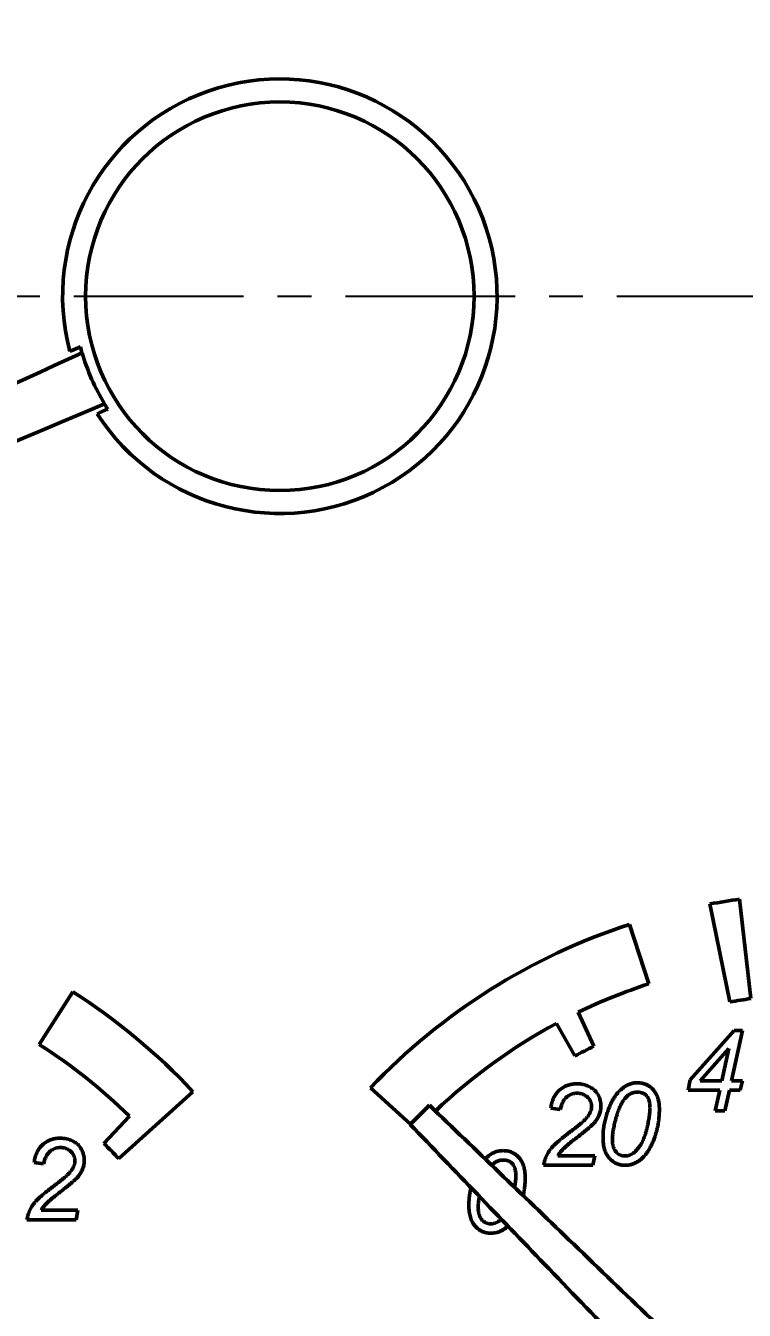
# Model space of a CAD drawing. Extents: x -188 to 653, y 38 to 632.
# Drawn here: x -94.92 to -68.45, y 440.62 to 487.92 of the extents above; entities that cross this region are included whole.
import ezdxf

# ---------------------------------------------------------------- set-up
doc = ezdxf.new("R2010")
doc.units = 0
doc.header["$LTSCALE"] = 5
doc.linetypes.add('CENTER', pattern=[2, 1.25, -0.25, 0.25, -0.25])
doc.layers.get('Defpoints').update_dxf_attribs({"linetype": 'CONTINUOUS'})
for name, color, linetype in [('1轮廓实线层', 7, 'CONTINUOUS'), ('2细线层', 3, 'CONTINUOUS'), ('3中心线层', 1, 'CENTER')]:
    doc.layers.add(name, color=color, linetype=linetype)
doc.styles.add('PC_TEXTSTYLE', font='SIMKAI.TTF', dxfattribs={"width": 0.8})
doc.dimstyles.new('TH_GBDIM', dxfattribs={"dimtxt": 3.5, "dimasz": 2.5, "dimexe": 2, "dimexo": 0, "dimgap": 1.5, "dimtad": 1, "dimdec": 1, "dimzin": 0, "dimdsep": 46, "dimtxsty": 'PC_TEXTSTYLE', "dimcen": 2.5, "dimadec": 0, "dimazin": 0, "dimtfac": 0.714286, "dimtdec": 4, "dimtmove": 0, "dimatfit": 3, "dimfxl": 0, "dimtolj": 1, "dimtzin": 0, "dimarcsym": 0})

# ---------------------------------------------------------------- blocks, each defined once
blk = doc.blocks.new('*D8')
at = {"layer": '2细线层', "color": 0, "lineweight": -2}
for p, q in [((-69.415, 589.409), (-157.27, 589.409)), ((-156.77, 586.909), (-156.77, 480.461)), ((-156.574, 477.961), (-157.27, 477.961))]:
    blk.add_line(p, q, dxfattribs=at)
at = {"layer": '2细线层', "color": 0, "lineweight": 50}
for points in [[(-157.186, 586.909), (-156.353, 586.909), (-156.77, 589.409)], [(-157.186, 480.461), (-156.353, 480.461), (-156.77, 477.961)]]:
    blk.add_solid(points, dxfattribs=at)
at = {"layer": 'Defpoints', "color": 0, "lineweight": 50}
for p in [(-69.415, 589.409), (-156.77, 477.961), (-156.574, 477.961)]:
    blk.add_point(p, dxfattribs=at)
at = {"layer": '2细线层', "color": 0, "insert": (-160.02, 521.217), "char_height": 3.5, "attachment_point": 5, "rotation": 90}
blk.add_mtext('\\A1;2X80', dxfattribs=at)
blk = doc.blocks.new('*D13')
at = {"layer": '2细线层', "color": 0, "lineweight": -2}
for p, q in [((-156.574, 477.961), (-157.255, 477.961)), ((-156.755, 475.461), (-156.755, 403.009)), ((-51.415, 400.509), (-157.255, 400.509))]:
    blk.add_line(p, q, dxfattribs=at)
at = {"layer": '2细线层', "color": 0, "lineweight": 50}
for points in [[(-157.172, 475.461), (-156.339, 475.461), (-156.755, 477.961)], [(-157.172, 403.009), (-156.339, 403.009), (-156.755, 400.509)]]:
    blk.add_solid(points, dxfattribs=at)
at = {"layer": 'Defpoints', "color": 0, "lineweight": 50}
for p in [(-156.574, 477.961), (-156.755, 400.509), (-51.415, 400.509)]:
    blk.add_point(p, dxfattribs=at)
at = {"layer": '2细线层', "color": 0, "insert": (-160.005, 434.963), "char_height": 3.5, "attachment_point": 5, "rotation": 90}
blk.add_mtext('\\A1;109', dxfattribs=at)
blk = doc.blocks.new('*D15')
at = {"layer": '2细线层', "color": 0, "lineweight": -2}
for p, q in [((-154.415, 473.474), (-154.415, 388.119)), ((251.218, 470.851), (251.218, 388.119)), ((-151.915, 388.619), (248.718, 388.619))]:
    blk.add_line(p, q, dxfattribs=at)
at = {"layer": '2细线层', "color": 0, "lineweight": 50}
for points in [[(-151.915, 389.036), (-151.915, 388.203), (-154.415, 388.619)], [(248.718, 389.036), (248.718, 388.203), (251.218, 388.619)]]:
    blk.add_solid(points, dxfattribs=at)
at = {"layer": 'Defpoints', "color": 0, "lineweight": 50}
for p in [(-154.415, 473.474), (251.218, 470.851), (251.218, 388.619)]:
    blk.add_point(p, dxfattribs=at)
at = {"layer": '2细线层', "color": 0, "insert": (48.17, 391.869), "char_height": 3.5, "attachment_point": 5}
blk.add_mtext('\\A1;404', dxfattribs=at)

msp = doc.modelspace()

# ---------------------------------------------------------------- linework, layer by layer
at = {"layer": '1轮廓实线层', "lineweight": 50}
for p, q in [((-69.719, 455.583), (-68.986, 451.975)), ((-68.212, 452.099), (-68.629, 455.756)), ((-71.973, 452.643), (-72.686, 454.83)), ((-93.183, 452.347), (-94.421, 450.408)), ((-73.996, 450.343), (-74.569, 451.599)), ((-75.373, 451.188), (-74.694, 449.987)), ((-68.832, 450.923), (-70.448, 449.114)), ((-68.527, 450.923), (-68.929, 449.077)), ((-68.832, 450.923), (-68.527, 450.923)), ((-69.024, 450.262), (-70.082, 449.077)), ((-69.282, 449.077), (-69.024, 450.262)), ((-70.525, 448.731), (-70.448, 449.114)), ((-70.448, 449.114), (-70.525, 448.731)), ((-70.082, 449.077), (-69.282, 449.077)), ((-68.929, 449.077), (-68.525, 449.077)), ((-68.525, 449.077), (-68.601, 448.731)), ((-91.496, 446.207), (-88.761, 448.67)), ((-82.222, 448.818), (-80.751, 447.47)), ((-70.525, 448.731), (-69.357, 448.731)), ((-69.525, 447.962), (-69.357, 448.731)), ((-69.004, 448.731), (-69.172, 447.962)), ((-68.601, 448.731), (-69.004, 448.731)), ((-80.758, 447.464), (-80.05, 448.171)), ((-75.235, 448.017), (-75.582, 448.069)), ((-69.172, 447.962), (-69.525, 447.962)), ((-91.103, 447.775), (-92.044, 446.766)), ((-94.265, 446.014), (-94.611, 446.066)), ((-75.326, 446.308), (-73.966, 446.308)), ((-73.966, 446.308), (-74.039, 445.962)), ((-74.039, 445.962), (-75.851, 445.962)), ((-94.356, 444.305), (-92.996, 444.305)), ((-92.996, 444.305), (-93.068, 443.959)), ((-93.068, 443.959), (-94.88, 443.959))]:
    msp.add_line(p, q, dxfattribs=at)
msp.add_circle((-85.561, 477.961), 7.154, dxfattribs=at)
for centre, radius, start, end in [((-85.561, 477.961), 8, 212.7328, 194.7542), ((-85.561, 477.961), 7.577, 194.2477, 195.9745), ((-85.561, 477.961), 7.577, 211.5125, 213.2393), ((-65.561, 432.962), 23, 97.6654, 100.416), ((-65.561, 432.962), 23, 108.0453, 136.4162), ((-105.561, 432.962), 23, 43.0748, 57.4405), ((-65.561, 432.961), 20.7, 108.0443, 115.7941), ((-65.561, 432.961), 19.32, 97.8865, 100.2084), ((-65.561, 432.961), 20.7, 118.2946, 133.5738), ((-105.561, 432.962), 20.7, 45.6947, 57.4405), ((-65.561, 432.961), 19.32, 115.8865, 118.2084), ((-105.561, 432.962), 19.32, 43.2796, 45.6015)]:
    msp.add_arc(centre, radius, start, end, dxfattribs=at)
msp.add_ellipse((-85.601, 477.944), major_axis=(6.892, 3.031), ratio=0.999983, start_param=3.004607, end_param=3.278578, dxfattribs=at)
for points, knots in [([(-92.842, 475.882), (-98.355, 473.349), (-108.2, 468.826), (-118.045, 464.303), (-122.377, 462.313)], [0, 0, 0, 0, 0.56, 1, 1, 1, 1]), ([(-93.297, 475.924), (-93.28, 475.932), (-93.149, 475.989), (-93.018, 476.047), (-92.905, 476.097)], [0, 0, 0, 0, 0.133567, 1, 1, 1, 1]), ([(-92.014, 474), (-97.606, 471.648), (-107.593, 467.447), (-117.58, 463.246), (-121.974, 461.398)], [0, 0, 0, 0, 0.56, 1, 1, 1, 1]), ([(-91.898, 473.808), (-91.953, 473.784), (-92.067, 473.734), (-92.198, 473.677), (-92.273, 473.643), (-92.291, 473.636)], [0, 0, 0, 0, 0.422374, 0.866433, 1, 1, 1, 1]), ([(-75.582, 448.069), (-75.576, 448.102), (-75.566, 448.168), (-75.544, 448.264), (-75.514, 448.354), (-75.478, 448.439), (-75.436, 448.519), (-75.387, 448.593), (-75.331, 448.661), (-75.27, 448.723), (-75.203, 448.779), (-75.132, 448.828), (-75.057, 448.87), (-74.978, 448.904), (-74.895, 448.929), (-74.808, 448.948), (-74.717, 448.96), (-74.655, 448.961), (-74.624, 448.962)], [0, 0, 0, 0, 0.0708343, 0.138824, 0.2040573, 0.2677872, 0.32956, 0.3908111, 0.4514136, 0.5119974, 0.5722234, 0.6317488, 0.6911302, 0.7503819, 0.8101002, 0.8713612, 0.9346567, 1, 1, 1, 1]), ([(-74.624, 448.962), (-74.581, 448.96), (-74.499, 448.958), (-74.378, 448.937), (-74.263, 448.903), (-74.155, 448.856), (-74.057, 448.797), (-73.97, 448.727), (-73.897, 448.645), (-73.839, 448.552), (-73.792, 448.455), (-73.76, 448.354), (-73.739, 448.252), (-73.737, 448.183), (-73.735, 448.149)], [0, 0, 0, 0, 0.093775, 0.184242, 0.272146, 0.359805, 0.44523, 0.526996, 0.607543, 0.688567, 0.768957, 0.846801, 0.923587, 1, 1, 1, 1]), ([(-73.659, 446.989), (-73.658, 447.052), (-73.655, 447.179), (-73.633, 447.37), (-73.597, 447.563), (-73.556, 447.723), (-73.518, 447.849), (-73.487, 447.939), (-73.458, 448.025), (-73.426, 448.105), (-73.394, 448.181), (-73.361, 448.251), (-73.327, 448.317), (-73.282, 448.397), (-73.224, 448.487), (-73.153, 448.586), (-73.08, 448.671), (-73.005, 448.744), (-72.931, 448.806), (-72.857, 448.859), (-72.783, 448.903), (-72.71, 448.939), (-72.635, 448.967), (-72.556, 448.986), (-72.473, 448.998), (-72.417, 448.999), (-72.388, 449)], [0, 0, 0, 0, 0.072796, 0.146675, 0.221819, 0.298833, 0.336966, 0.37348, 0.408245, 0.441522, 0.472876, 0.502941, 0.53124, 0.558022, 0.608376, 0.654982, 0.698039, 0.737723, 0.774948, 0.809874, 0.842508, 0.873595, 0.904058, 0.934975, 0.966948, 1, 1, 1, 1]), ([(-72.388, 449), (-72.36, 448.999), (-72.305, 448.997), (-72.223, 448.986), (-72.146, 448.966), (-72.071, 448.939), (-72.001, 448.902), (-71.934, 448.859), (-71.871, 448.806), (-71.811, 448.747), (-71.757, 448.68), (-71.71, 448.606), (-71.67, 448.524), (-71.638, 448.435), (-71.613, 448.34), (-71.595, 448.237), (-71.584, 448.128), (-71.583, 448.053), (-71.582, 448.014)], [0, 0, 0, 0, 0.058745, 0.115879, 0.171275, 0.226309, 0.281041, 0.336488, 0.393368, 0.452042, 0.51193, 0.572968, 0.635943, 0.701574, 0.770088, 0.842433, 0.919078, 1, 1, 1, 1]), ([(-74.612, 448.615), (-74.63, 448.615), (-74.666, 448.614), (-74.719, 448.607), (-74.77, 448.597), (-74.82, 448.581), (-74.867, 448.56), (-74.913, 448.536), (-74.958, 448.507), (-75, 448.473), (-75.04, 448.435), (-75.077, 448.391), (-75.111, 448.342), (-75.142, 448.288), (-75.17, 448.227), (-75.195, 448.162), (-75.217, 448.092), (-75.229, 448.042), (-75.235, 448.017)], [0, 0, 0, 0, 0.0580017, 0.1138414, 0.1691668, 0.2239435, 0.2787091, 0.3333969, 0.3895624, 0.4466445, 0.5047439, 0.5657307, 0.6284352, 0.6951742, 0.7646868, 0.8384748, 0.9172204, 1, 1, 1, 1]), ([(-74.082, 448.134), (-74.082, 448.151), (-74.083, 448.183), (-74.09, 448.231), (-74.102, 448.277), (-74.119, 448.321), (-74.141, 448.363), (-74.168, 448.402), (-74.199, 448.44), (-74.235, 448.476), (-74.274, 448.509), (-74.316, 448.537), (-74.36, 448.561), (-74.406, 448.582), (-74.454, 448.596), (-74.505, 448.607), (-74.558, 448.614), (-74.594, 448.615), (-74.612, 448.615)], [0, 0, 0, 0, 0.0618457, 0.1220406, 0.1812422, 0.240141, 0.2987695, 0.3585244, 0.4200619, 0.4839833, 0.548703, 0.6115951, 0.6743019, 0.7367185, 0.7998582, 0.8645736, 0.9313817, 1, 1, 1, 1]), ([(-72.386, 448.654), (-72.41, 448.653), (-72.459, 448.652), (-72.531, 448.637), (-72.6, 448.615), (-72.667, 448.583), (-72.733, 448.54), (-72.795, 448.484), (-72.857, 448.415), (-72.894, 448.363), (-72.914, 448.335)], [0, 0, 0, 0, 0.113865, 0.2268, 0.338478, 0.453092, 0.572233, 0.701614, 0.843457, 1, 1, 1, 1]), ([(-71.928, 448.075), (-71.929, 448.1), (-71.929, 448.148), (-71.935, 448.217), (-71.946, 448.28), (-71.958, 448.339), (-71.977, 448.391), (-71.998, 448.439), (-72.024, 448.481), (-72.054, 448.518), (-72.086, 448.551), (-72.122, 448.578), (-72.159, 448.602), (-72.2, 448.621), (-72.243, 448.635), (-72.288, 448.647), (-72.336, 448.652), (-72.369, 448.653), (-72.386, 448.654)], [0, 0, 0, 0, 0.088053, 0.170664, 0.246787, 0.31797, 0.38383, 0.445961, 0.504754, 0.56075, 0.614899, 0.66844, 0.72086, 0.773997, 0.827634, 0.882833, 0.940531, 1, 1, 1, 1]), ([(-69.242, 437.757), (-71.133, 439.579), (-74.735, 443.05), (-78.338, 446.521), (-80.05, 448.171)], [0.0037489, 0.0037489, 0.0037489, 0.0037489, 0.5265628, 1, 1, 1, 1]), ([(-74.13, 447.914), (-74.122, 447.931), (-74.107, 447.965), (-74.093, 448.019), (-74.083, 448.076), (-74.082, 448.115), (-74.082, 448.134)], [0, 0, 0, 0, 0.24526, 0.491995, 0.743436, 1, 1, 1, 1]), ([(-73.735, 448.149), (-73.736, 448.124), (-73.738, 448.074), (-73.747, 447.999), (-73.765, 447.925), (-73.787, 447.851), (-73.818, 447.778), (-73.854, 447.706), (-73.898, 447.635), (-73.931, 447.589), (-73.948, 447.566)], [0, 0, 0, 0, 0.119031, 0.238895, 0.358879, 0.479511, 0.604039, 0.732078, 0.863557, 1, 1, 1, 1]), ([(-72.914, 448.335), (-72.928, 448.314), (-72.957, 448.269), (-72.997, 448.195), (-73.036, 448.115), (-73.073, 448.026), (-73.109, 447.93), (-73.143, 447.826), (-73.177, 447.715), (-73.197, 447.637), (-73.207, 447.597)], [0, 0, 0, 0, 0.097178, 0.201004, 0.313872, 0.434053, 0.562776, 0.699272, 0.845597, 1, 1, 1, 1]), ([(-72.446, 446.492), (-72.425, 446.515), (-72.381, 446.561), (-72.323, 446.638), (-72.268, 446.722), (-72.218, 446.814), (-72.172, 446.913), (-72.129, 447.02), (-72.091, 447.134), (-72.058, 447.254), (-72.028, 447.375), (-72.001, 447.492), (-71.979, 447.603), (-71.961, 447.709), (-71.946, 447.808), (-71.936, 447.902), (-71.929, 447.991), (-71.929, 448.048), (-71.928, 448.075)], [0, 0, 0, 0, 0.054883, 0.111449, 0.170256, 0.232038, 0.296168, 0.364001, 0.434967, 0.50926, 0.583691, 0.654449, 0.72123, 0.784426, 0.843445, 0.899342, 0.951495, 1, 1, 1, 1]), ([(-71.582, 448.014), (-71.583, 447.973), (-71.583, 447.891), (-71.592, 447.768), (-71.603, 447.645), (-71.621, 447.523), (-71.644, 447.401), (-71.672, 447.279), (-71.704, 447.158), (-71.729, 447.077), (-71.742, 447.037)], [0, 0, 0, 0, 0.123994, 0.24761, 0.371568, 0.496174, 0.621067, 0.746351, 0.872797, 1, 1, 1, 1]), ([(-70.354, 436.646), (-72.174, 438.539), (-75.642, 442.144), (-79.11, 445.75), (-80.758, 447.464)], [0.0021273, 0.0021273, 0.0021273, 0.0021273, 0.5257919, 1, 1, 1, 1]), ([(-74.759, 447.278), (-74.736, 447.296), (-74.69, 447.33), (-74.626, 447.382), (-74.566, 447.428), (-74.513, 447.472), (-74.465, 447.511), (-74.424, 447.547), (-74.387, 447.579), (-74.366, 447.6), (-74.356, 447.609)], [0, 0, 0, 0, 0.17071, 0.328805, 0.473784, 0.604575, 0.722989, 0.829042, 0.920272, 1, 1, 1, 1]), ([(-73.948, 447.566), (-73.954, 447.559), (-73.967, 447.543), (-73.99, 447.518), (-74.016, 447.491), (-74.046, 447.461), (-74.081, 447.429), (-74.119, 447.394), (-74.161, 447.357), (-74.207, 447.317), (-74.257, 447.275), (-74.311, 447.23), (-74.369, 447.182), (-74.431, 447.132), (-74.496, 447.08), (-74.567, 447.025), (-74.64, 446.967), (-74.691, 446.928), (-74.717, 446.908)], [0, 0, 0, 0, 0.028628, 0.061383, 0.098297, 0.140656, 0.186818, 0.237606, 0.293065, 0.353601, 0.417996, 0.487479, 0.561215, 0.639668, 0.723216, 0.810657, 0.903196, 1, 1, 1, 1]), ([(-74.356, 447.609), (-74.331, 447.635), (-74.284, 447.683), (-74.222, 447.761), (-74.169, 447.836), (-74.142, 447.888), (-74.13, 447.914)], [0, 0, 0, 0, 0.2778285, 0.5369757, 0.7762979, 1, 1, 1, 1]), ([(-73.207, 447.597), (-73.216, 447.563), (-73.232, 447.497), (-73.253, 447.4), (-73.271, 447.308), (-73.287, 447.221), (-73.298, 447.138), (-73.307, 447.061), (-73.312, 446.99), (-73.313, 446.944), (-73.313, 446.921)], [0, 0, 0, 0, 0.1532287, 0.2986395, 0.4352543, 0.5641812, 0.6853726, 0.7981979, 0.9027038, 1, 1, 1, 1]), ([(-75.851, 445.962), (-75.841, 446.004), (-75.822, 446.087), (-75.783, 446.203), (-75.741, 446.309), (-75.692, 446.406), (-75.634, 446.495), (-75.57, 446.582), (-75.498, 446.666), (-75.429, 446.734), (-75.366, 446.791), (-75.309, 446.842), (-75.241, 446.898), (-75.164, 446.962), (-75.077, 447.031), (-74.98, 447.108), (-74.873, 447.191), (-74.798, 447.248), (-74.759, 447.278)], [0, 0, 0, 0, 0.074728, 0.144155, 0.209055, 0.269772, 0.329257, 0.390128, 0.453407, 0.518695, 0.555247, 0.598869, 0.648871, 0.705704, 0.769204, 0.839328, 0.916349, 1, 1, 1, 1]), ([(-71.742, 447.037), (-71.758, 446.991), (-71.789, 446.9), (-71.843, 446.77), (-71.902, 446.65), (-71.965, 446.537), (-72.033, 446.434), (-72.106, 446.34), (-72.183, 446.254), (-72.239, 446.204), (-72.267, 446.179)], [0, 0, 0, 0, 0.144606, 0.282107, 0.414027, 0.540032, 0.660947, 0.777882, 0.890226, 1, 1, 1, 1]), ([(-94.611, 446.066), (-94.606, 446.1), (-94.596, 446.166), (-94.573, 446.262), (-94.543, 446.352), (-94.507, 446.437), (-94.465, 446.516), (-94.417, 446.59), (-94.361, 446.658), (-94.3, 446.721), (-94.233, 446.777), (-94.162, 446.826), (-94.086, 446.867), (-94.007, 446.901), (-93.924, 446.927), (-93.837, 446.945), (-93.747, 446.957), (-93.685, 446.959), (-93.653, 446.959)], [0, 0, 0, 0, 0.070834, 0.138824, 0.204057, 0.267787, 0.32956, 0.390811, 0.451414, 0.511997, 0.572223, 0.631749, 0.69113, 0.750382, 0.8101, 0.871361, 0.934657, 1, 1, 1, 1]), ([(-93.642, 446.613), (-93.66, 446.613), (-93.696, 446.612), (-93.749, 446.605), (-93.8, 446.594), (-93.849, 446.578), (-93.897, 446.558), (-93.943, 446.534), (-93.987, 446.505), (-94.029, 446.471), (-94.07, 446.433), (-94.107, 446.389), (-94.141, 446.34), (-94.172, 446.285), (-94.199, 446.225), (-94.225, 446.16), (-94.247, 446.089), (-94.259, 446.04), (-94.265, 446.014)], [0, 0, 0, 0, 0.058002, 0.113841, 0.169167, 0.223943, 0.278709, 0.333397, 0.389562, 0.446644, 0.504744, 0.565731, 0.628435, 0.695174, 0.764687, 0.838475, 0.91722, 1, 1, 1, 1]), ([(-93.653, 446.959), (-93.611, 446.958), (-93.528, 446.956), (-93.407, 446.935), (-93.292, 446.901), (-93.185, 446.854), (-93.086, 446.795), (-92.999, 446.724), (-92.926, 446.642), (-92.868, 446.55), (-92.822, 446.453), (-92.79, 446.352), (-92.769, 446.25), (-92.766, 446.181), (-92.765, 446.147)], [0, 0, 0, 0, 0.093775, 0.1842419, 0.2721456, 0.3598047, 0.4452303, 0.5269961, 0.6075429, 0.6885672, 0.7689571, 0.8468007, 0.9235873, 1, 1, 1, 1]), ([(-93.111, 446.132), (-93.111, 446.148), (-93.112, 446.181), (-93.12, 446.228), (-93.132, 446.274), (-93.149, 446.318), (-93.171, 446.36), (-93.197, 446.4), (-93.229, 446.438), (-93.264, 446.474), (-93.304, 446.506), (-93.345, 446.535), (-93.389, 446.559), (-93.435, 446.579), (-93.484, 446.594), (-93.534, 446.605), (-93.587, 446.612), (-93.623, 446.613), (-93.642, 446.613)], [0, 0, 0, 0, 0.061846, 0.122041, 0.181242, 0.240141, 0.298769, 0.358524, 0.420062, 0.483983, 0.548703, 0.611595, 0.674302, 0.736718, 0.799858, 0.864574, 0.931382, 1, 1, 1, 1]), ([(-74.717, 446.908), (-74.739, 446.891), (-74.782, 446.858), (-74.844, 446.808), (-74.901, 446.761), (-74.955, 446.718), (-75.003, 446.675), (-75.048, 446.635), (-75.088, 446.598), (-75.135, 446.552), (-75.187, 446.498), (-75.241, 446.433), (-75.288, 446.371), (-75.314, 446.328), (-75.326, 446.308)], [0, 0, 0, 0, 0.097504, 0.18944, 0.275816, 0.356198, 0.431415, 0.500657, 0.564403, 0.622177, 0.728875, 0.826511, 0.916875, 1, 1, 1, 1]), ([(-72.856, 445.962), (-72.883, 445.962), (-72.938, 445.964), (-73.018, 445.976), (-73.095, 445.997), (-73.168, 446.026), (-73.238, 446.063), (-73.305, 446.109), (-73.368, 446.163), (-73.428, 446.224), (-73.483, 446.293), (-73.53, 446.371), (-73.571, 446.456), (-73.602, 446.548), (-73.629, 446.648), (-73.646, 446.755), (-73.657, 446.869), (-73.658, 446.948), (-73.659, 446.989)], [0, 0, 0, 0, 0.056673, 0.11143, 0.165353, 0.219124, 0.273071, 0.327675, 0.38413, 0.442716, 0.503186, 0.564664, 0.628321, 0.694867, 0.764802, 0.838837, 0.917114, 1, 1, 1, 1]), ([(-73.313, 446.921), (-73.313, 446.9), (-73.313, 446.859), (-73.307, 446.799), (-73.301, 446.742), (-73.29, 446.689), (-73.277, 446.639), (-73.261, 446.593), (-73.243, 446.55), (-73.227, 446.524), (-73.219, 446.511)], [0, 0, 0, 0, 0.149608, 0.291173, 0.424896, 0.551373, 0.672542, 0.786356, 0.89568, 1, 1, 1, 1]), ([(-93.159, 445.911), (-93.152, 445.928), (-93.137, 445.962), (-93.122, 446.017), (-93.113, 446.074), (-93.112, 446.112), (-93.111, 446.132)], [0, 0, 0, 0, 0.24526, 0.491995, 0.7434359, 1, 1, 1, 1]), ([(-92.765, 446.147), (-92.766, 446.122), (-92.767, 446.071), (-92.777, 445.996), (-92.794, 445.922), (-92.817, 445.849), (-92.847, 445.776), (-92.884, 445.704), (-92.927, 445.633), (-92.961, 445.587), (-92.978, 445.564)], [0, 0, 0, 0, 0.1190308, 0.2388948, 0.3588795, 0.4795109, 0.6040391, 0.7320777, 0.863557, 1, 1, 1, 1]), ([(-77.998, 446.194), (-77.981, 446.211), (-77.94, 446.25), (-77.873, 446.306), (-77.799, 446.359), (-77.726, 446.403), (-77.653, 446.439), (-77.577, 446.467), (-77.498, 446.486), (-77.416, 446.498), (-77.359, 446.499), (-77.331, 446.5)], [0.7096767, 0.7096767, 0.7096767, 0.7096767, 0.7377225, 0.7749482, 0.8098738, 0.8425078, 0.8735952, 0.9040579, 0.934975, 0.9669479, 1, 1, 1, 1]), ([(-77.328, 446.154), (-77.353, 446.153), (-77.402, 446.152), (-77.473, 446.137), (-77.543, 446.115), (-77.61, 446.083), (-77.676, 446.04), (-77.723, 445.997), (-77.75, 445.969), (-77.757, 445.962)], [0, 0, 0, 0, 0.113865, 0.2267997, 0.3384782, 0.4530918, 0.5722331, 0.701614, 0.7510324, 0.7510324, 0.7510324, 0.7510324]), ([(-77.331, 446.5), (-77.303, 446.499), (-77.247, 446.497), (-77.166, 446.486), (-77.088, 446.466), (-77.014, 446.439), (-76.944, 446.402), (-76.877, 446.359), (-76.814, 446.306), (-76.754, 446.247), (-76.7, 446.18), (-76.653, 446.106), (-76.613, 446.024), (-76.581, 445.935), (-76.555, 445.84), (-76.538, 445.737), (-76.527, 445.628), (-76.525, 445.553), (-76.525, 445.514)], [0, 0, 0, 0, 0.058745, 0.115879, 0.171275, 0.226309, 0.281041, 0.336488, 0.393368, 0.452042, 0.51193, 0.572968, 0.635943, 0.701574, 0.770088, 0.842433, 0.919078, 1, 1, 1, 1]), ([(-76.871, 445.575), (-76.871, 445.6), (-76.872, 445.648), (-76.878, 445.717), (-76.888, 445.78), (-76.901, 445.839), (-76.919, 445.891), (-76.94, 445.939), (-76.966, 445.981), (-76.996, 446.018), (-77.029, 446.051), (-77.064, 446.078), (-77.102, 446.102), (-77.142, 446.121), (-77.186, 446.135), (-77.231, 446.147), (-77.279, 446.152), (-77.312, 446.153), (-77.328, 446.154)], [0, 0, 0, 0, 0.088053, 0.170664, 0.246787, 0.31797, 0.38383, 0.445961, 0.504754, 0.56075, 0.614899, 0.66844, 0.72086, 0.773997, 0.827634, 0.882833, 0.940531, 1, 1, 1, 1]), ([(-73.219, 446.511), (-73.208, 446.495), (-73.187, 446.464), (-73.149, 446.422), (-73.108, 446.386), (-73.062, 446.358), (-73.013, 446.335), (-72.96, 446.319), (-72.903, 446.309), (-72.863, 446.308), (-72.843, 446.308)], [0, 0, 0, 0, 0.129724, 0.253993, 0.375613, 0.494185, 0.613481, 0.736793, 0.864531, 1, 1, 1, 1]), ([(-72.267, 446.179), (-72.288, 446.161), (-72.331, 446.127), (-72.399, 446.083), (-72.47, 446.045), (-72.542, 446.015), (-72.618, 445.991), (-72.695, 445.974), (-72.774, 445.964), (-72.828, 445.962), (-72.856, 445.962)], [0, 0, 0, 0, 0.12958, 0.255695, 0.379827, 0.502923, 0.624782, 0.747615, 0.872381, 1, 1, 1, 1]), ([(-72.843, 446.308), (-72.825, 446.308), (-72.789, 446.31), (-72.736, 446.318), (-72.684, 446.333), (-72.634, 446.353), (-72.585, 446.38), (-72.537, 446.411), (-72.49, 446.449), (-72.461, 446.478), (-72.446, 446.492)], [0, 0, 0, 0, 0.1202841, 0.2378733, 0.3570195, 0.4779459, 0.6003214, 0.7283783, 0.8602982, 1, 1, 1, 1]), ([(-93.789, 445.275), (-93.765, 445.293), (-93.719, 445.328), (-93.655, 445.379), (-93.595, 445.426), (-93.542, 445.469), (-93.495, 445.509), (-93.453, 445.544), (-93.417, 445.577), (-93.396, 445.597), (-93.386, 445.607)], [0, 0, 0, 0, 0.1707104, 0.3288048, 0.473784, 0.6045749, 0.722989, 0.8290416, 0.9202715, 1, 1, 1, 1]), ([(-93.386, 445.607), (-93.361, 445.632), (-93.313, 445.681), (-93.252, 445.758), (-93.198, 445.833), (-93.172, 445.886), (-93.159, 445.911)], [0, 0, 0, 0, 0.277828, 0.536976, 0.776298, 1, 1, 1, 1]), ([(-76.914, 445.149), (-76.91, 445.169), (-76.901, 445.223), (-76.889, 445.308), (-76.878, 445.402), (-76.872, 445.491), (-76.871, 445.548), (-76.871, 445.575)], [0.7472352, 0.7472352, 0.7472352, 0.7472352, 0.784426, 0.8434448, 0.8993421, 0.9514952, 1, 1, 1, 1]), ([(-94.88, 443.959), (-94.87, 444.002), (-94.851, 444.084), (-94.812, 444.2), (-94.77, 444.307), (-94.721, 444.404), (-94.664, 444.493), (-94.6, 444.58), (-94.527, 444.664), (-94.458, 444.732), (-94.395, 444.789), (-94.338, 444.839), (-94.27, 444.896), (-94.194, 444.96), (-94.106, 445.029), (-94.009, 445.105), (-93.902, 445.188), (-93.828, 445.245), (-93.789, 445.275)], [0, 0, 0, 0, 0.0747284, 0.1441554, 0.2090546, 0.2697719, 0.3292566, 0.3901279, 0.4534067, 0.5186948, 0.555247, 0.598869, 0.6488712, 0.7057037, 0.7692039, 0.8393282, 0.9163492, 1, 1, 1, 1]), ([(-92.978, 445.564), (-92.984, 445.556), (-92.997, 445.54), (-93.019, 445.516), (-93.045, 445.488), (-93.076, 445.459), (-93.11, 445.427), (-93.148, 445.392), (-93.19, 445.355), (-93.236, 445.315), (-93.287, 445.272), (-93.34, 445.227), (-93.398, 445.18), (-93.46, 445.13), (-93.526, 445.077), (-93.596, 445.022), (-93.67, 444.965), (-93.72, 444.926), (-93.746, 444.906)], [0, 0, 0, 0, 0.028628, 0.061383, 0.098297, 0.140656, 0.186818, 0.237606, 0.293065, 0.353601, 0.417996, 0.487479, 0.561215, 0.639668, 0.723216, 0.810657, 0.903196, 1, 1, 1, 1]), ([(-78.602, 444.489), (-78.6, 444.552), (-78.597, 444.679), (-78.576, 444.87), (-78.547, 445.023), (-78.526, 445.112), (-78.52, 445.137)], [0, 0, 0, 0, 0.0727959, 0.1466753, 0.2218187, 0.2518149, 0.2518149, 0.2518149, 0.2518149]), ([(-76.525, 445.514), (-76.525, 445.473), (-76.526, 445.391), (-76.535, 445.268), (-76.546, 445.145), (-76.564, 445.023), (-76.582, 444.923), (-76.595, 444.864), (-76.599, 444.846)], [0, 0, 0, 0, 0.1239942, 0.2476104, 0.3715677, 0.4961739, 0.6210674, 0.6778381, 0.6778381, 0.6778381, 0.6778381]), ([(-93.746, 444.906), (-93.768, 444.888), (-93.811, 444.855), (-93.873, 444.806), (-93.93, 444.759), (-93.985, 444.715), (-94.033, 444.672), (-94.077, 444.633), (-94.118, 444.596), (-94.164, 444.55), (-94.216, 444.495), (-94.271, 444.431), (-94.318, 444.368), (-94.343, 444.326), (-94.356, 444.305)], [0, 0, 0, 0, 0.097504, 0.18944, 0.275816, 0.356198, 0.431415, 0.500657, 0.564403, 0.622177, 0.728875, 0.826511, 0.916875, 1, 1, 1, 1]), ([(-78.212, 444.817), (-78.213, 444.813), (-78.219, 444.781), (-78.229, 444.721), (-78.241, 444.638), (-78.249, 444.561), (-78.254, 444.49), (-78.255, 444.444), (-78.256, 444.421)], [0.4187855, 0.4187855, 0.4187855, 0.4187855, 0.4352543, 0.5641812, 0.6853726, 0.7981979, 0.9027038, 1, 1, 1, 1]), ([(-77.798, 443.462), (-77.826, 443.462), (-77.88, 443.464), (-77.96, 443.476), (-78.037, 443.497), (-78.111, 443.526), (-78.181, 443.563), (-78.248, 443.609), (-78.311, 443.663), (-78.371, 443.724), (-78.426, 443.793), (-78.472, 443.871), (-78.513, 443.956), (-78.545, 444.048), (-78.571, 444.148), (-78.589, 444.255), (-78.6, 444.369), (-78.601, 444.448), (-78.602, 444.489)], [0, 0, 0, 0, 0.056673, 0.11143, 0.165353, 0.219124, 0.273071, 0.327675, 0.38413, 0.442716, 0.503186, 0.564664, 0.628321, 0.694867, 0.764802, 0.838837, 0.917114, 1, 1, 1, 1]), ([(-78.256, 444.421), (-78.256, 444.4), (-78.255, 444.359), (-78.25, 444.299), (-78.243, 444.242), (-78.233, 444.189), (-78.22, 444.139), (-78.203, 444.093), (-78.185, 444.05), (-78.17, 444.024), (-78.162, 444.011)], [0, 0, 0, 0, 0.149608, 0.291173, 0.424896, 0.551373, 0.672542, 0.786356, 0.89568, 1, 1, 1, 1]), ([(-78.162, 444.011), (-78.151, 443.995), (-78.13, 443.964), (-78.092, 443.922), (-78.051, 443.886), (-78.005, 443.858), (-77.956, 443.835), (-77.902, 443.819), (-77.845, 443.809), (-77.806, 443.808), (-77.786, 443.808)], [0, 0, 0, 0, 0.129724, 0.253993, 0.375613, 0.494185, 0.613481, 0.736793, 0.864531, 1, 1, 1, 1]), ([(-77.786, 443.808), (-77.768, 443.808), (-77.732, 443.81), (-77.679, 443.818), (-77.627, 443.833), (-77.577, 443.853), (-77.527, 443.88), (-77.479, 443.911), (-77.433, 443.949), (-77.403, 443.978), (-77.388, 443.992)], [0, 0, 0, 0, 0.120284, 0.237873, 0.357019, 0.477946, 0.600321, 0.728378, 0.860298, 1, 1, 1, 1]), ([(-77.209, 443.679), (-77.231, 443.661), (-77.273, 443.627), (-77.342, 443.583), (-77.412, 443.545), (-77.485, 443.515), (-77.56, 443.491), (-77.637, 443.474), (-77.717, 443.464), (-77.771, 443.462), (-77.798, 443.462)], [0, 0, 0, 0, 0.12958, 0.255695, 0.379827, 0.502923, 0.624782, 0.747615, 0.872381, 1, 1, 1, 1])]:
    msp.add_open_spline(points, degree=3, knots=knots, dxfattribs=at)
msp.add_open_spline([(-77.16, 443.723), (-77.176, 443.708), (-77.193, 443.693), (-77.209, 443.679)], degree=3, dxfattribs=at)
at = {"layer": '3中心线层'}
msp.add_line((-163.148, 477.961), (260.026, 477.961), dxfattribs=at)

# ---------------------------------------------------------------- dimensions: what is measured, and where the dimension line sits
at = {"layer": '2细线层'}
for base, p1, p2, text, override, picture, middle in [((-156.77, 477.961), (-69.415, 589.409), (-156.574, 477.961), '2X80', {"dimexe": 0.5, "dimpost": '2X<>', "dimtxsty": 'Standard', "dimcen": 0.09}, '*D8', (-156.77, 521.217)), ((-156.755, 400.509), (-156.574, 477.961), (-51.415, 400.509), '109', {"dimexe": 0.5, "dimtxsty": 'Standard', "dimcen": 0.09}, '*D13', (-156.755, 434.963))]:
    dim = msp.add_linear_dim(base=base, p1=p1, p2=p2, angle=90, text=text, dimstyle='TH_GBDIM', override=override, dxfattribs=at)
    dim.commit()
    dim.dimension.update_dxf_attribs({"geometry": picture, "text_midpoint": middle, "dimtype": 160})
dim = msp.add_linear_dim(base=(251.218, 388.619), p1=(-154.415, 473.474), p2=(251.218, 470.851), text='404', dimstyle='TH_GBDIM', override={"dimexe": 0.5, "dimtxsty": 'Standard', "dimcen": 0.09}, dxfattribs=at)
dim.commit()
dim.dimension.update_dxf_attribs({"geometry": '*D15', "text_midpoint": (48.17, 388.619), "dimtype": 160})

doc.saveas('drawing.dxf')
